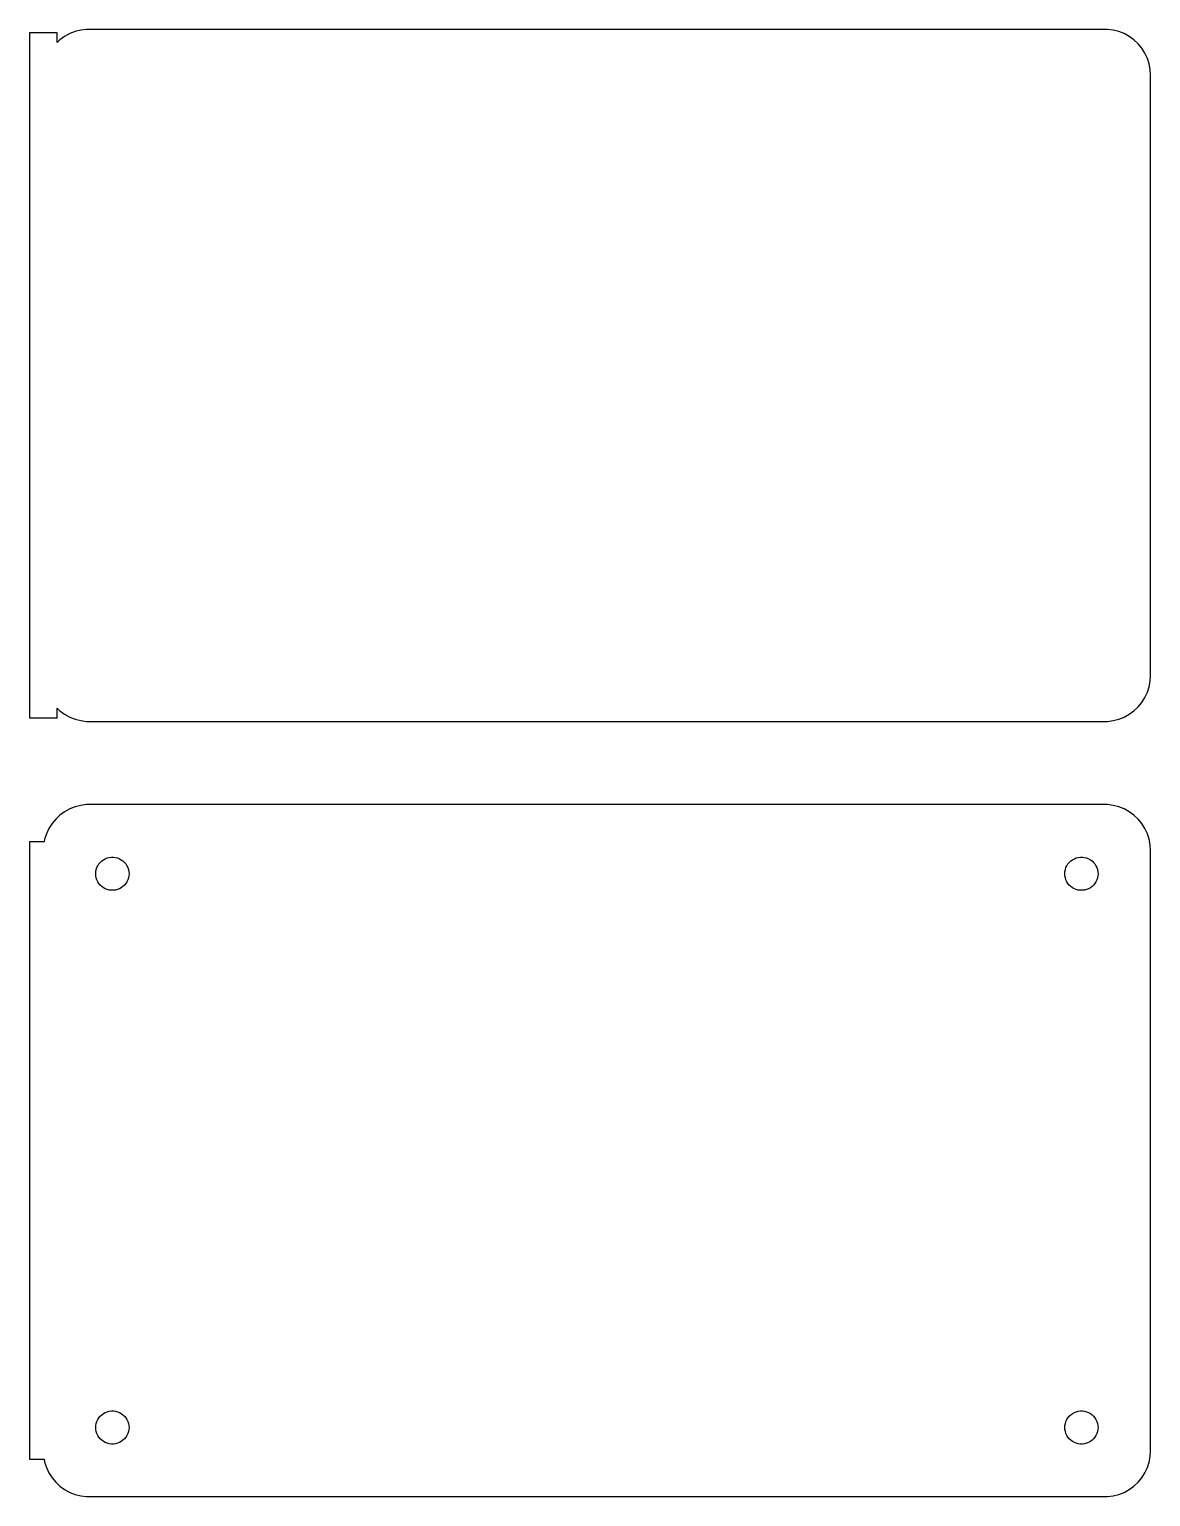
# Model space of a CAD drawing. Header units: metres. Extents: x -62 to 60, y 47 to 205.
import ezdxf

# ---------------------------------------------------------------- set-up
doc = ezdxf.new("R2010")
doc.units = ezdxf.units.M

msp = doc.modelspace()

# ---------------------------------------------------------------- linework, layer by layer
for p, q in [((-58.5, 205.115), (-61.5, 205.115)), ((-61.5, 205.115), (-61.5, 130.885)), ((-58.5, 204.059), (-58.5, 205.115)), ((-56.5451, 205.255), (-57.1289, 205.024)), ((-55.9369, 205.411), (-56.5451, 205.255)), ((-55.3139, 205.49), (-55.9369, 205.411)), ((55.3139, 205.49), (-55.3139, 205.49)), ((55.9369, 205.411), (55.3139, 205.49)), ((56.5451, 205.255), (55.9369, 205.411)), ((57.1289, 205.024), (56.5451, 205.255)), ((-58.1871, 204.353), (-58.5, 204.059)), ((-57.6791, 204.722), (-58.1871, 204.353)), ((-57.1289, 205.024), (-57.6791, 204.722)), ((57.6791, 204.722), (57.1289, 205.024)), ((58.1871, 204.353), (57.6791, 204.722)), ((58.6448, 203.923), (58.1871, 204.353)), ((59.0451, 203.439), (58.6448, 203.923)), ((59.3815, 202.909), (59.0451, 203.439)), ((59.6489, 202.341), (59.3815, 202.909)), ((59.8429, 201.743), (59.6489, 202.341)), ((59.9606, 201.127), (59.8429, 201.743)), ((60, 200.5), (59.9606, 201.127)), ((60, 135.5), (60, 200.5)), ((59.9606, 134.873), (60, 135.5)), ((59.3815, 133.091), (59.6489, 133.659)), ((59.6489, 133.659), (59.8429, 134.257)), ((59.8429, 134.257), (59.9606, 134.873)), ((58.1871, 131.647), (58.6448, 132.077)), ((58.6448, 132.077), (59.0451, 132.561)), ((59.0451, 132.561), (59.3815, 133.091)), ((-61.5, 130.885), (-58.5, 130.885)), ((-58.5, 130.885), (-58.5, 131.941)), ((-58.5, 131.941), (-58.1871, 131.647)), ((-58.1871, 131.647), (-57.6791, 131.278)), ((-57.6791, 131.278), (-57.1289, 130.976)), ((-57.1289, 130.976), (-56.5451, 130.745)), ((-56.5451, 130.745), (-55.9369, 130.589)), ((-55.9369, 130.589), (-55.3139, 130.51)), ((-55.3139, 130.51), (55.3139, 130.51)), ((55.3139, 130.51), (55.9369, 130.589)), ((55.9369, 130.589), (56.5451, 130.745)), ((56.5451, 130.745), (57.1289, 130.976)), ((57.1289, 130.976), (57.6791, 131.278)), ((57.6791, 131.278), (58.1871, 131.647)), ((-57.1289, 121.024), (-57.6791, 120.722)), ((-56.5451, 121.255), (-57.1289, 121.024)), ((-55.9369, 121.411), (-56.5451, 121.255)), ((-55.3139, 121.49), (-55.9369, 121.411)), ((55.3139, 121.49), (-55.3139, 121.49)), ((55.9369, 121.411), (55.3139, 121.49)), ((56.5451, 121.255), (55.9369, 121.411)), ((57.1289, 121.024), (56.5451, 121.255)), ((57.6791, 120.722), (57.1289, 121.024)), ((-59.0451, 119.439), (-59.3815, 118.909)), ((-58.6448, 119.923), (-59.0451, 119.439)), ((-58.1871, 120.353), (-58.6448, 119.923)), ((-57.6791, 120.722), (-58.1871, 120.353)), ((58.1871, 120.353), (57.6791, 120.722)), ((58.6448, 119.923), (58.1871, 120.353)), ((59.0451, 119.439), (58.6448, 119.923)), ((59.3815, 118.909), (59.0451, 119.439)), ((-59.8429, 117.743), (-59.9, 117.444)), ((-59.6489, 118.341), (-59.8429, 117.743)), ((-59.3815, 118.909), (-59.6489, 118.341)), ((59.6489, 118.341), (59.3815, 118.909)), ((59.8429, 117.743), (59.6489, 118.341)), ((59.9606, 117.127), (59.8429, 117.743)), ((-59.9, 117.444), (-61.5, 117.444)), ((-61.5, 117.444), (-61.5, 50.5558)), ((60, 116.5), (59.9606, 117.127)), ((60, 51.5), (60, 116.5)), ((-54.2434, 114.448), (-54.1736, 114.663)), ((-54.1736, 114.663), (-54.0773, 114.867)), ((-54.0773, 114.867), (-53.9562, 115.058)), ((-53.9562, 115.058), (-53.8121, 115.232)), ((-53.8121, 115.232), (-53.6474, 115.387)), ((-53.6474, 115.387), (-53.4645, 115.52)), ((-53.4645, 115.52), (-53.2664, 115.629)), ((-53.2664, 115.629), (-53.0562, 115.712)), ((-53.0562, 115.712), (-52.8373, 115.768)), ((-52.8373, 115.768), (-52.613, 115.796)), ((-52.613, 115.796), (-52.387, 115.796)), ((-52.387, 115.796), (-52.1627, 115.768)), ((-52.1627, 115.768), (-51.9438, 115.712)), ((-51.9438, 115.712), (-51.7336, 115.629)), ((-51.7336, 115.629), (-51.5355, 115.52)), ((-51.5355, 115.52), (-51.3526, 115.387)), ((-51.3526, 115.387), (-51.1879, 115.232)), ((-51.1879, 115.232), (-51.0438, 115.058)), ((-51.0438, 115.058), (-50.9226, 114.867)), ((-50.9226, 114.867), (-50.8264, 114.663)), ((-50.8264, 114.663), (-50.7565, 114.448)), ((50.7565, 114.448), (50.8264, 114.663)), ((50.8264, 114.663), (50.9226, 114.867)), ((50.9226, 114.867), (51.0438, 115.058)), ((51.0438, 115.058), (51.1879, 115.232)), ((51.1879, 115.232), (51.3526, 115.387)), ((51.3526, 115.387), (51.5355, 115.52)), ((51.5355, 115.52), (51.7336, 115.629)), ((51.7336, 115.629), (51.9438, 115.712)), ((51.9438, 115.712), (52.1627, 115.768)), ((52.1627, 115.768), (52.387, 115.796)), ((52.387, 115.796), (52.613, 115.796)), ((52.613, 115.796), (52.8373, 115.768)), ((52.8373, 115.768), (53.0562, 115.712)), ((53.0562, 115.712), (53.2664, 115.629)), ((53.2664, 115.629), (53.4645, 115.52)), ((53.4645, 115.52), (53.6474, 115.387)), ((53.6474, 115.387), (53.8121, 115.232)), ((53.8121, 115.232), (53.9562, 115.058)), ((53.9562, 115.058), (54.0773, 114.867)), ((54.0773, 114.867), (54.1736, 114.663)), ((54.1736, 114.663), (54.2434, 114.448)), ((-54.3, 114), (-54.2858, 114.226)), ((-54.2858, 113.774), (-54.3, 114)), ((-54.2858, 114.226), (-54.2434, 114.448)), ((-54.2434, 113.552), (-54.2858, 113.774)), ((-54.1736, 113.337), (-54.2434, 113.552)), ((-54.0773, 113.133), (-54.1736, 113.337)), ((-53.9562, 112.942), (-54.0773, 113.133)), ((-53.8121, 112.768), (-53.9562, 112.942)), ((-51.0438, 112.942), (-51.1879, 112.768)), ((-50.9226, 113.133), (-51.0438, 112.942)), ((-50.8264, 113.337), (-50.9226, 113.133)), ((-50.7565, 113.552), (-50.8264, 113.337)), ((-50.7565, 114.448), (-50.7142, 114.226)), ((-50.7142, 113.774), (-50.7565, 113.552)), ((-50.7142, 114.226), (-50.7, 114)), ((-50.7, 114), (-50.7142, 113.774)), ((50.7, 114), (50.7142, 114.226)), ((50.7142, 113.774), (50.7, 114)), ((50.7142, 114.226), (50.7565, 114.448)), ((50.7565, 113.552), (50.7142, 113.774)), ((50.8264, 113.337), (50.7565, 113.552)), ((50.9226, 113.133), (50.8264, 113.337)), ((51.0438, 112.942), (50.9226, 113.133)), ((51.1879, 112.768), (51.0438, 112.942)), ((53.9562, 112.942), (53.8121, 112.768)), ((54.0773, 113.133), (53.9562, 112.942)), ((54.1736, 113.337), (54.0773, 113.133)), ((54.2434, 113.552), (54.1736, 113.337)), ((54.2434, 114.448), (54.2858, 114.226)), ((54.2858, 113.774), (54.2434, 113.552)), ((54.2858, 114.226), (54.3, 114)), ((54.3, 114), (54.2858, 113.774)), ((-53.6474, 112.613), (-53.8121, 112.768)), ((-53.4645, 112.48), (-53.6474, 112.613)), ((-53.2664, 112.371), (-53.4645, 112.48)), ((-53.0562, 112.288), (-53.2664, 112.371)), ((-52.8373, 112.232), (-53.0562, 112.288)), ((-52.613, 112.204), (-52.8373, 112.232)), ((-52.387, 112.204), (-52.613, 112.204)), ((-52.1627, 112.232), (-52.387, 112.204)), ((-51.9438, 112.288), (-52.1627, 112.232)), ((-51.7336, 112.371), (-51.9438, 112.288)), ((-51.5355, 112.48), (-51.7336, 112.371)), ((-51.3526, 112.613), (-51.5355, 112.48)), ((-51.1879, 112.768), (-51.3526, 112.613)), ((51.3526, 112.613), (51.1879, 112.768)), ((51.5355, 112.48), (51.3526, 112.613)), ((51.7336, 112.371), (51.5355, 112.48)), ((51.9438, 112.288), (51.7336, 112.371)), ((52.1627, 112.232), (51.9438, 112.288)), ((52.387, 112.204), (52.1627, 112.232)), ((52.613, 112.204), (52.387, 112.204)), ((52.8373, 112.232), (52.613, 112.204)), ((53.0562, 112.288), (52.8373, 112.232)), ((53.2664, 112.371), (53.0562, 112.288)), ((53.4645, 112.48), (53.2664, 112.371)), ((53.6474, 112.613), (53.4645, 112.48)), ((53.8121, 112.768), (53.6474, 112.613)), ((-53.2664, 55.6287), (-53.0562, 55.7119)), ((-53.0562, 55.7119), (-52.8373, 55.7681)), ((-52.8373, 55.7681), (-52.613, 55.7964)), ((-52.613, 55.7964), (-52.387, 55.7964)), ((-52.387, 55.7964), (-52.1627, 55.7681)), ((-52.1627, 55.7681), (-51.9438, 55.7119)), ((-51.9438, 55.7119), (-51.7336, 55.6287)), ((51.7336, 55.6287), (51.9438, 55.7119)), ((51.9438, 55.7119), (52.1627, 55.7681)), ((52.1627, 55.7681), (52.387, 55.7964)), ((52.387, 55.7964), (52.613, 55.7964)), ((52.613, 55.7964), (52.8373, 55.7681)), ((52.8373, 55.7681), (53.0562, 55.7119)), ((53.0562, 55.7119), (53.2664, 55.6287)), ((-54.3, 54), (-54.2858, 54.2256)), ((-54.2858, 54.2256), (-54.2434, 54.4476)), ((-54.2434, 54.4476), (-54.1736, 54.6626)), ((-54.1736, 54.6626), (-54.0773, 54.8672)), ((-54.0773, 54.8672), (-53.9562, 55.058)), ((-53.9562, 55.058), (-53.8121, 55.2322)), ((-53.8121, 55.2322), (-53.6474, 55.3869)), ((-53.6474, 55.3869), (-53.4645, 55.5198)), ((-53.4645, 55.5198), (-53.2664, 55.6287)), ((-51.7336, 55.6287), (-51.5355, 55.5198)), ((-51.5355, 55.5198), (-51.3526, 55.3869)), ((-51.3526, 55.3869), (-51.1879, 55.2322)), ((-51.1879, 55.2322), (-51.0438, 55.058)), ((-51.0438, 55.058), (-50.9226, 54.8672)), ((-50.9226, 54.8672), (-50.8264, 54.6626)), ((-50.8264, 54.6626), (-50.7565, 54.4476)), ((-50.7565, 54.4476), (-50.7142, 54.2256)), ((-50.7142, 54.2256), (-50.7, 54)), ((50.7, 54), (50.7142, 54.2256)), ((50.7142, 54.2256), (50.7565, 54.4476)), ((50.7565, 54.4476), (50.8264, 54.6626)), ((50.8264, 54.6626), (50.9226, 54.8672)), ((50.9226, 54.8672), (51.0438, 55.058)), ((51.0438, 55.058), (51.1879, 55.2322)), ((51.1879, 55.2322), (51.3526, 55.3869)), ((51.3526, 55.3869), (51.5355, 55.5198)), ((51.5355, 55.5198), (51.7336, 55.6287)), ((53.2664, 55.6287), (53.4645, 55.5198)), ((53.4645, 55.5198), (53.6474, 55.3869)), ((53.6474, 55.3869), (53.8121, 55.2322)), ((53.8121, 55.2322), (53.9562, 55.058)), ((53.9562, 55.058), (54.0773, 54.8672)), ((54.0773, 54.8672), (54.1736, 54.6626)), ((54.1736, 54.6626), (54.2434, 54.4476)), ((54.2434, 54.4476), (54.2858, 54.2256)), ((54.2858, 54.2256), (54.3, 54)), ((-54.2858, 53.7744), (-54.3, 54)), ((-54.2434, 53.5524), (-54.2858, 53.7744)), ((-54.1736, 53.3374), (-54.2434, 53.5524)), ((-54.0773, 53.1328), (-54.1736, 53.3374)), ((-53.9562, 52.942), (-54.0773, 53.1328)), ((-53.8121, 52.7678), (-53.9562, 52.942)), ((-53.6474, 52.6131), (-53.8121, 52.7678)), ((-53.4645, 52.4802), (-53.6474, 52.6131)), ((-53.2664, 52.3713), (-53.4645, 52.4802)), ((-51.5355, 52.4802), (-51.7336, 52.3713)), ((-51.3526, 52.6131), (-51.5355, 52.4802)), ((-51.1879, 52.7678), (-51.3526, 52.6131)), ((-51.0438, 52.942), (-51.1879, 52.7678)), ((-50.9226, 53.1328), (-51.0438, 52.942)), ((-50.8264, 53.3374), (-50.9226, 53.1328)), ((-50.7565, 53.5524), (-50.8264, 53.3374)), ((-50.7142, 53.7744), (-50.7565, 53.5524)), ((-50.7, 54), (-50.7142, 53.7744)), ((50.7142, 53.7744), (50.7, 54)), ((50.7565, 53.5524), (50.7142, 53.7744)), ((50.8264, 53.3374), (50.7565, 53.5524)), ((50.9226, 53.1328), (50.8264, 53.3374)), ((51.0438, 52.942), (50.9226, 53.1328)), ((51.1879, 52.7678), (51.0438, 52.942)), ((51.3526, 52.6131), (51.1879, 52.7678)), ((51.5355, 52.4802), (51.3526, 52.6131)), ((51.7336, 52.3713), (51.5355, 52.4802)), ((53.4645, 52.4802), (53.2664, 52.3713)), ((53.6474, 52.6131), (53.4645, 52.4802)), ((53.8121, 52.7678), (53.6474, 52.6131)), ((53.9562, 52.942), (53.8121, 52.7678)), ((54.0773, 53.1328), (53.9562, 52.942)), ((54.1736, 53.3374), (54.0773, 53.1328)), ((54.2434, 53.5524), (54.1736, 53.3374)), ((54.2858, 53.7744), (54.2434, 53.5524)), ((54.3, 54), (54.2858, 53.7744)), ((-53.0562, 52.2881), (-53.2664, 52.3713)), ((-52.8373, 52.2319), (-53.0562, 52.2881)), ((-52.613, 52.2036), (-52.8373, 52.2319)), ((-52.387, 52.2036), (-52.613, 52.2036)), ((-52.1627, 52.2319), (-52.387, 52.2036)), ((-51.9438, 52.2881), (-52.1627, 52.2319)), ((-51.7336, 52.3713), (-51.9438, 52.2881)), ((51.9438, 52.2881), (51.7336, 52.3713)), ((52.1627, 52.2319), (51.9438, 52.2881)), ((52.387, 52.2036), (52.1627, 52.2319)), ((52.613, 52.2036), (52.387, 52.2036)), ((52.8373, 52.2319), (52.613, 52.2036)), ((53.0562, 52.2881), (52.8373, 52.2319)), ((53.2664, 52.3713), (53.0562, 52.2881)), ((59.9606, 50.8733), (60, 51.5)), ((-61.5, 50.5558), (-59.9, 50.5558)), ((-59.9, 50.5558), (-59.8429, 50.2566)), ((-59.8429, 50.2566), (-59.6489, 49.6594)), ((-59.6489, 49.6594), (-59.3815, 49.0912)), ((59.3815, 49.0912), (59.6489, 49.6594)), ((59.6489, 49.6594), (59.8429, 50.2566)), ((59.8429, 50.2566), (59.9606, 50.8733)), ((-59.3815, 49.0912), (-59.0451, 48.5611)), ((-59.0451, 48.5611), (-58.6448, 48.0773)), ((-58.6448, 48.0773), (-58.1871, 47.6474)), ((58.1871, 47.6474), (58.6448, 48.0773)), ((58.6448, 48.0773), (59.0451, 48.5611)), ((59.0451, 48.5611), (59.3815, 49.0912)), ((-58.1871, 47.6474), (-57.6791, 47.2784)), ((-57.6791, 47.2784), (-57.1289, 46.9759)), ((-57.1289, 46.9759), (-56.5451, 46.7447)), ((-56.5451, 46.7447), (-55.9369, 46.5886)), ((-55.9369, 46.5886), (-55.3139, 46.5099)), ((-55.3139, 46.5099), (55.3139, 46.5099)), ((55.3139, 46.5099), (55.9369, 46.5886)), ((55.9369, 46.5886), (56.5451, 46.7447)), ((56.5451, 46.7447), (57.1289, 46.9759)), ((57.1289, 46.9759), (57.6791, 47.2784)), ((57.6791, 47.2784), (58.1871, 47.6474))]:
    msp.add_line(p, q)

doc.saveas('drawing.dxf')
